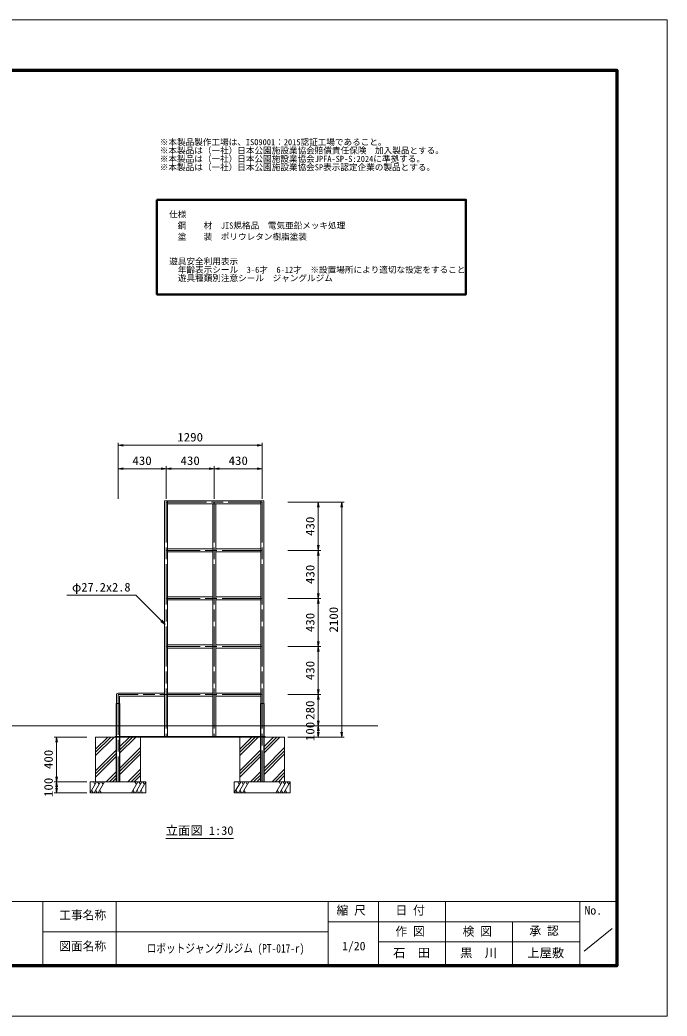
# Model space of a CAD drawing. Units: millimetres at full size, sheet at 1:30, with parts at other scales. Extents: x 0 to 12600, y 0 to 8910.
# Drawn here: x 6813 to 12600, y 0 to 8910 of the extents above; entities that cross this region are included whole.
import ezdxf
from ezdxf.enums import TextEntityAlignment as Align

# ---------------------------------------------------------------- set-up
doc = ezdxf.new("R2010")
doc.units = ezdxf.units.MM
doc.header["$LTSCALE"] = 30
doc.linetypes.add('CHAIN', pattern=[18.5, 12, -1.5, 3.5, -1.5])
for name, color, linetype, lineweight in [('D-BMK', 2, 'CHAIN', 13), ('D-STR', 1, 'Continuous', 13), ('D-STR-DIM', 7, 'Continuous', 13), ('D-STR-HTXT', 7, 'Continuous', 13), ('D-STR-STR1', 7, 'Continuous', 13), ('D-STR-TXT', 7, 'Continuous', 13), ('D-TTL-FRAM\u3000タイトル枠、凡例図枠', 2, 'Continuous', 50), ('V-nasSTD', 7, 'Continuous', 13)]:
    doc.layers.add(name, color=color, linetype=linetype, lineweight=lineweight)
doc.layers.add('D-STR-TXT\u3000文字列', color=7, linetype='Continuous')
doc.styles.add('ＭＳ ゴシック', font='')
doc.styles.get('ＭＳ ゴシック').set_extended_font_data('MS Gothic')

# ---------------------------------------------------------------- blocks, each defined once
blk = doc.blocks.new('open_arrow')
at = {"color": 0, "linetype": 'Continuous', "lineweight": -2}
blk.add_lwpolyline([(7.5, 1.25), (0, 0), (7.5, -1.25)], dxfattribs=at)

msp = doc.modelspace()

# ---------------------------------------------------------------- linework, layer by layer
at = {"layer": 'D-BMK'}
for p, q in [((8119.98, 4595.73), (8119.98, 2501.73)), ((8119.98, 4595.73), (8979.98, 4595.73)), ((8549.98, 4595.73), (8549.98, 2501.73)), ((8979.98, 4595.73), (8979.98, 2095.73)), ((8979.98, 4165.73), (8119.98, 4165.73)), ((8979.98, 3735.73), (8119.98, 3735.73)), ((8979.98, 3305.73), (8119.98, 3305.73)), ((8979.98, 2875.73), (7689.98, 2875.73)), ((7689.98, 2875.73), (7689.98, 2095.73))]:
    msp.add_line(p, q, dxfattribs=at)
at = {"layer": 'D-STR'}
for p, q in [((8106.38, 4609.33), (8106.38, 2501.73)), ((8106.38, 4609.33), (8993.58, 4609.33)), ((8133.58, 4609.33), (8133.58, 2501.73)), ((8133.58, 4582.13), (8966.38, 4582.13)), ((8536.38, 4582.13), (8536.38, 2501.73)), ((8563.58, 4582.13), (8563.58, 2501.73)), ((8966.38, 4609.33), (8966.38, 2095.73)), ((8993.58, 4609.33), (8993.58, 2095.73)), ((8536.38, 4179.33), (8133.58, 4179.33)), ((8536.38, 4152.13), (8133.58, 4152.13)), ((8966.38, 4179.33), (8563.58, 4179.33)), ((8966.38, 4152.13), (8563.58, 4152.13)), ((8536.38, 3749.33), (8133.58, 3749.33)), ((8966.38, 3749.33), (8563.58, 3749.33)), ((8536.38, 3722.13), (8133.58, 3722.13)), ((8966.38, 3722.13), (8563.58, 3722.13)), ((8536.38, 3319.33), (8133.58, 3319.33)), ((8966.38, 3319.33), (8563.58, 3319.33)), ((8536.38, 3292.13), (8133.58, 3292.13)), ((8966.38, 3292.13), (8563.58, 3292.13)), ((7676.38, 2875.73), (7676.38, 2095.73)), ((8106.38, 2889.33), (7689.98, 2889.33)), ((8106.38, 2862.13), (7703.58, 2862.13)), ((7703.58, 2862.13), (7703.58, 2095.73)), ((8536.38, 2889.33), (8133.58, 2889.33)), ((8536.38, 2862.13), (8133.58, 2862.13)), ((8966.38, 2889.33), (8563.58, 2889.33)), ((8966.38, 2862.13), (8563.58, 2862.13)), ((3139.67, 2595.73), (10012.56, 2595.73))]:
    msp.add_line(p, q, dxfattribs=at)
for points in [[(7672.98, 2095.73), (7672.98, 2795.73), (7706.98, 2795.73), (7706.98, 2095.73)], [(8962.98, 2095.73), (8962.98, 2795.73), (8996.98, 2795.73), (8996.98, 2095.73)], [(7664.98, 2495.73), (7664.98, 2501.73), (7714.98, 2501.73), (7714.98, 2495.73)], [(7714.98, 2495.73), (7714.98, 2501.73), (8954.98, 2501.73), (8954.98, 2495.73)], [(8954.98, 2495.73), (8954.98, 2501.73), (9004.98, 2501.73), (9004.98, 2495.73)]]:
    msp.add_lwpolyline(points, close=True, dxfattribs=at)
msp.add_arc((7689.98, 2875.73), 13.6, 90, 180, dxfattribs=at)
at = {"layer": 'D-STR-DIM'}
for p, q in [((7689.98, 4625.73), (7689.98, 5128.23)), ((7689.98, 5105.73), (8979.98, 5105.73)), ((8979.98, 4625.73), (8979.98, 5128.23)), ((7689.98, 4625.73), (7689.98, 4918.23)), ((8119.98, 4625.73), (8119.98, 4918.23)), ((8119.98, 4625.73), (8119.98, 4918.23)), ((8549.98, 4625.73), (8549.98, 4918.23)), ((8549.98, 4625.73), (8549.98, 4918.23)), ((8979.98, 4625.73), (8979.98, 4918.23)), ((7689.98, 4895.73), (8119.98, 4895.73)), ((8119.98, 4895.73), (8549.98, 4895.73)), ((8549.98, 4895.73), (8979.98, 4895.73)), ((9209.98, 4595.73), (9502.48, 4595.73)), ((9209.98, 4595.73), (9712.48, 4595.73)), ((9479.98, 4165.73), (9479.98, 4595.73)), ((9689.98, 2495.73), (9689.98, 4595.73)), ((9209.98, 4165.73), (9502.48, 4165.73)), ((9209.98, 4165.73), (9502.48, 4165.73)), ((9479.98, 3735.73), (9479.98, 4165.73)), ((9209.98, 3735.73), (9502.48, 3735.73)), ((9209.98, 3735.73), (9502.48, 3735.73)), ((9479.98, 3305.73), (9479.98, 3735.73)), ((9209.98, 3305.73), (9502.48, 3305.73)), ((9209.98, 3305.73), (9502.48, 3305.73)), ((9479.98, 2875.73), (9479.98, 3305.73)), ((9209.98, 2875.73), (9502.48, 2875.73)), ((9209.98, 2875.73), (9502.48, 2875.73)), ((9479.98, 2595.73), (9479.98, 2875.73)), ((9209.98, 2595.73), (9502.48, 2595.73)), ((9209.98, 2595.73), (9502.48, 2595.73)), ((9479.98, 2495.73), (9479.98, 2595.73)), ((7409.98, 2495.73), (7117.48, 2495.73)), ((7139.98, 2095.73), (7139.98, 2495.73)), ((9209.98, 2495.73), (9502.48, 2495.73)), ((9209.98, 2495.73), (9712.48, 2495.73)), ((7409.98, 2095.73), (7117.48, 2095.73)), ((7409.98, 2095.73), (7117.48, 2095.73)), ((7139.98, 1995.73), (7139.98, 2095.73)), ((7409.98, 1995.73), (7117.48, 1995.73)), ((8116.87, 1587.04), (8723.77, 1587.04))]:
    msp.add_line(p, q, dxfattribs=at)
at = {"layer": 'D-STR-HTXT'}
msp.add_lwpolyline([(8110.12, 3503.3), (7849.47, 3763.95), (7230.87, 3763.95)], dxfattribs=at)
at = {"layer": 'D-STR-STR1'}
for p, q in [((7626.23, 2495.73), (7489.98, 2359.48)), ((7654.51, 2495.73), (7489.98, 2331.2)), ((7597.94, 2495.73), (7489.98, 2387.76)), ((7819.58, 2495.73), (7703.58, 2379.73)), ((7847.86, 2495.73), (7703.58, 2351.44)), ((7791.29, 2495.73), (7703.58, 2408.01)), ((8916.23, 2495.73), (8779.98, 2359.48)), ((8944.51, 2495.73), (8779.98, 2331.2)), ((8887.94, 2495.73), (8779.98, 2387.76)), ((9109.58, 2495.73), (8993.58, 2379.73)), ((9137.86, 2495.73), (8993.58, 2351.44)), ((9081.29, 2495.73), (8993.58, 2408.01)), ((7676.38, 2380.81), (7489.98, 2194.41)), ((7676.38, 2352.53), (7489.98, 2166.13)), ((7676.38, 2324.24), (7489.98, 2137.84)), ((7889.98, 2401.06), (7703.58, 2214.66)), ((7889.98, 2372.78), (7703.58, 2186.38)), ((7889.98, 2344.49), (7703.58, 2158.09)), ((8966.38, 2380.81), (8779.98, 2194.41)), ((8966.38, 2352.53), (8779.98, 2166.13)), ((8966.38, 2324.24), (8779.98, 2137.84)), ((9179.98, 2401.06), (8993.58, 2214.66)), ((9179.98, 2372.78), (8993.58, 2186.38)), ((9179.98, 2344.49), (8993.58, 2158.09)), ((7676.38, 2187.46), (7584.64, 2095.73)), ((7676.38, 2159.18), (7612.93, 2095.73)), ((7889.98, 2207.71), (7777.99, 2095.73)), ((7889.98, 2179.43), (7806.28, 2095.73)), ((7889.98, 2151.14), (7834.56, 2095.73)), ((8966.38, 2187.46), (8874.64, 2095.73)), ((8966.38, 2159.18), (8902.93, 2095.73)), ((9179.98, 2207.71), (9067.99, 2095.73)), ((9179.98, 2179.43), (9096.28, 2095.73)), ((9179.98, 2151.14), (9124.56, 2095.73)), ((7439.98, 1995.73), (7497.71, 2095.73)), ((7470.36, 2095.73), (7484.04, 2072.04)), ((7476.05, 1995.73), (7533.78, 2095.73)), ((7506.43, 2095.73), (7520.11, 2072.04)), ((7512.12, 1995.73), (7569.85, 2095.73)), ((7542.5, 2095.73), (7556.18, 2072.04)), ((7676.38, 2130.89), (7641.21, 2095.73)), ((7810.1, 1995.73), (7867.84, 2095.73)), ((7840.49, 2095.73), (7854.16, 2072.04)), ((7846.17, 1995.73), (7903.91, 2095.73)), ((7876.56, 2095.73), (7890.23, 2072.04)), ((7882.24, 1995.73), (7939.98, 2095.73)), ((7912.63, 2095.73), (7926.3, 2072.04)), ((8729.98, 1995.73), (8787.71, 2095.73)), ((8760.36, 2095.73), (8774.04, 2072.04)), ((8766.05, 1995.73), (8823.78, 2095.73)), ((8796.43, 2095.73), (8810.11, 2072.04)), ((8802.12, 1995.73), (8859.85, 2095.73)), ((8832.5, 2095.73), (8846.18, 2072.04)), ((8966.38, 2130.89), (8931.21, 2095.73)), ((9100.1, 1995.73), (9157.84, 2095.73)), ((9130.49, 2095.73), (9144.16, 2072.04)), ((9136.17, 1995.73), (9193.91, 2095.73)), ((9166.56, 2095.73), (9180.23, 2072.04)), ((9172.24, 1995.73), (9229.98, 2095.73)), ((9202.63, 2095.73), (9216.3, 2072.04)), ((7453.65, 2019.41), (7467.33, 1995.73)), ((7489.72, 2019.41), (7503.4, 1995.73)), ((7525.79, 2019.41), (7539.47, 1995.73)), ((7823.78, 2019.41), (7837.45, 1995.73)), ((7859.85, 2019.41), (7873.52, 1995.73)), ((7895.92, 2019.41), (7909.59, 1995.73)), ((8743.65, 2019.41), (8757.33, 1995.73)), ((8779.72, 2019.41), (8793.4, 1995.73)), ((8815.79, 2019.41), (8829.47, 1995.73)), ((9113.78, 2019.41), (9127.45, 1995.73)), ((9149.85, 2019.41), (9163.52, 1995.73)), ((9185.92, 2019.41), (9199.59, 1995.73))]:
    msp.add_line(p, q, dxfattribs=at)
for points in [[(7489.98, 2495.73), (7489.98, 2095.73), (7889.98, 2095.73), (7889.98, 2495.73)], [(8779.98, 2495.73), (8779.98, 2095.73), (9179.98, 2095.73), (9179.98, 2495.73)], [(7439.98, 2095.73), (7439.98, 1995.73), (7939.98, 1995.73), (7939.98, 2095.73)], [(8729.98, 2095.73), (8729.98, 1995.73), (9229.98, 1995.73), (9229.98, 2095.73)]]:
    msp.add_lwpolyline(points, close=True, dxfattribs=at)
at = {"layer": 'D-TTL-FRAM\u3000タイトル枠、凡例図枠'}
msp.add_lwpolyline([(8038.52, 7301.83), (10800.53, 7301.83), (10800.53, 6454.67), (8038.52, 6454.67)], close=True, dxfattribs=at)
at = {"layer": 'V-nasSTD'}
for p, q in [((450, 1023.66), (12150, 1023.66)), ((7018.84, 1023.66), (7018.84, 450)), ((7673.94, 450), (7673.94, 1023.66)), ((9568.84, 1023.66), (9568.84, 450)), ((10018.84, 1023.66), (10018.84, 450)), ((10618.84, 450), (10618.84, 1023.66)), ((11818.84, 1023.66), (11818.84, 450)), ((10018.84, 843.66), (9568.84, 843.66)), ((10018.84, 843.66), (11818.84, 843.66)), ((11218.84, 843.66), (11218.84, 450)), ((9568.84, 753.66), (7018.84, 753.66)), ((11857.99, 580.41), (12109.99, 782.01)), ((11818.84, 663.66), (10018.84, 663.66))]:
    msp.add_line(p, q, dxfattribs=at)
for points in [[(12600, 0), (12600, 8910), (0, 8910), (0, 0)], [(450, 8460), (450, 450), (12150, 450), (12150, 8460)]]:
    msp.add_lwpolyline(points, close=True, dxfattribs=at)
at = {"layer": 'V-nasSTD', "lineweight": 70}
msp.add_lwpolyline([(450, 450), (450, 8460), (12150, 8460), (12150, 450)], close=True, dxfattribs=at)

# ---------------------------------------------------------------- block references
at = {"layer": 'D-STR-DIM', "xscale": 6, "yscale": 6}
for p in [(7689.98, 5105.73), (7689.98, 4895.73), (8119.98, 4895.73), (8549.98, 4895.73)]:
    msp.add_blockref('open_arrow', p, dxfattribs=at)
for p, rotation in [((8979.98, 5105.73), 180), ((8119.98, 4895.73), 180), ((8549.98, 4895.73), 180), ((8979.98, 4895.73), 180), ((9479.98, 4595.73), 270), ((9689.98, 4595.73), 270), ((9479.98, 4165.73), 90), ((9479.98, 4165.73), 270), ((9479.98, 3735.73), 90), ((9479.98, 3735.73), 270), ((9479.98, 3305.73), 90), ((9479.98, 3305.73), 270), ((9479.98, 2875.73), 90), ((9479.98, 2875.73), 270), ((9479.98, 2595.73), 90), ((9479.98, 2595.73), 270), ((7139.98, 2495.73), 270), ((9479.98, 2495.73), 90), ((9689.98, 2495.73), 90), ((7139.98, 2095.73), 90), ((7139.98, 2095.73), 270), ((7139.98, 1995.73), 90)]:
    msp.add_blockref('open_arrow', p, dxfattribs=dict(at, rotation=rotation))
at = {"layer": 'D-STR-HTXT', "xscale": 6, "yscale": 6, "rotation": 135}
msp.add_blockref('open_arrow', (8110.12, 3503.3), dxfattribs=at)

# ---------------------------------------------------------------- texts
at = {"layer": 'D-STR-DIM', "style": 'ＭＳ ゴシック', "width": 1.1}
for s, p in [('1290', (8334.98, 5116.23)), ('430', (7904.98, 4906.23)), ('430', (8334.98, 4906.23)), ('430', (8764.98, 4906.23))]:
    msp.add_text(s, height=76.98, dxfattribs=at).set_placement(p, align=Align.BOTTOM_CENTER)
for s, p in [('430', (9469.48, 4380.73)), ('430', (9469.48, 3950.73)), ('2100', (9679.48, 3545.73)), ('430', (9469.48, 3520.73)), ('430', (9469.48, 3090.73)), ('280', (9469.48, 2735.73)), ('100', (9469.48, 2545.73)), ('400', (7129.48, 2295.73)), ('100', (7129.48, 2045.73))]:
    msp.add_text(s, height=76.98, rotation=90, dxfattribs=at).set_placement(p, align=Align.BOTTOM_CENTER)
at = {"layer": 'D-STR-DIM', "style": 'ＭＳ ゴシック', "width": 1.05}
msp.add_text('立面図 1:30', height=76.98, dxfattribs=at).set_placement((8116.87, 1597.54), align=Align.BOTTOM_LEFT)
at = {"layer": 'D-STR-HTXT', "style": 'ＭＳ ゴシック', "width": 1.05}
msp.add_text('φ27.2x2.8', height=76.98, dxfattribs=at).set_placement((7540.17, 3774.45), align=Align.BOTTOM_CENTER)
at = {"layer": 'D-STR-TXT', "style": 'ＭＳ ゴシック'}
for s, p in [('縮 尺', (9643.7, 883.97)), ('日 付', (10170.93, 883.97)), ('No.', (11861.45, 883.97)), ('工事名称', (7164.24, 840.91)), ('作 図', (10170.93, 695.67)), ('検 図', (10771.35, 695.67)), ('承 認', (11368.7, 700.17)), ('図面名称', (7164.24, 563.1)), ('1/20', (9693.78, 564.54))]:
    msp.add_text(s, height=76.98, dxfattribs=at).set_placement(p, align=Align.BOTTOM_LEFT)
for s, width, p in [('ロボットジャングルジム (PT-017-r)', 0.8, (7947.19, 543.76)), ('石\u3000田', 1.05, (10149.44, 503.18)), ('黒\u3000川', 1.05, (10749.44, 503.18)), ('上屋敷', 1.05, (11349.44, 503.18))]:
    msp.add_text(s, height=76.98, dxfattribs=dict(at, width=width)).set_placement(p, align=Align.BOTTOM_LEFT)
at = {"layer": 'D-STR-TXT\u3000文字列', "style": 'ＭＳ ゴシック'}
for s, p in [('※本製品製作工場は、ISO9001：2015認証工場であること。', (8063.63, 7773.11)), ('※本製品は（一社）日本公園施設業協会賠償責任保険\u3000加入製品とする。\u3000', (8063.63, 7698.11)), ('※本製品は（一社）日本公園施設業協会JPFA-SP-S:2024に準拠する。', (8063.63, 7623.11)), ('※本製品は（一社）日本公園施設業協会SP表示認定企業の製品とする。', (8063.63, 7548.11)), ('遊具安全利用表示', (8148.03, 6706.32)), ('\u3000年齢表示シール\u30003-6才\u30006-12才\u3000※設置場所により適切な設定をすること', (8148.03, 6631.32)), ('\u3000遊具種類別注意シール\u3000ジャングルジム', (8148.03, 6556.32))]:
    msp.add_text(s, height=54.99, dxfattribs=at).set_placement(p, align=Align.BOTTOM_LEFT)
for s, p in [('仕様', (8147.23, 7198.34)), ('\u3000鋼\u3000\u3000材\u3000JIS規格品\u3000電気亜鉛メッキ処理', (8147.23, 7098.34)), ('\u3000塗\u3000\u3000装\u3000ポリウレタン樹脂塗装', (8147.23, 6998.34))]:
    msp.add_text(s, height=54.99, dxfattribs=at).set_placement(p, align=Align.TOP_LEFT)

doc.saveas('drawing.dxf')
